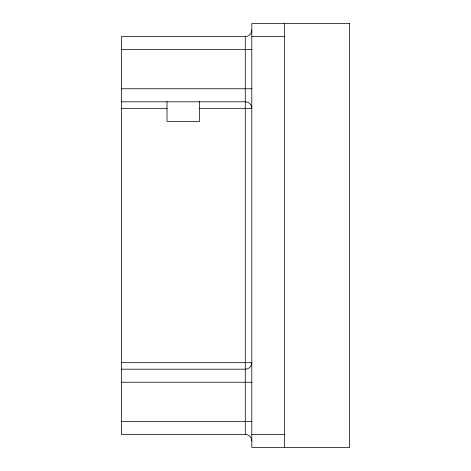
<?xml version="1.0" encoding="UTF-8"?>
<svg xmlns="http://www.w3.org/2000/svg" width="471" height="471" viewBox="0 0 471 471"><rect width="100%" height="100%" fill="white"/><g stroke="black" fill="none" stroke-linecap="round" stroke-linejoin="round"><path stroke-width="0.71" d="M251.802 30.073A6.523 6.523 0 0 1 245.285 36.591L121.371 36.591L121.371 434.409L245.285 434.409A6.523 6.523 0 0 1 251.802 440.927M251.802 36.591L284.413 36.591M121.371 49.638L251.802 49.638M121.371 88.766L251.802 88.766M121.371 101.807L245.285 101.807A6.523 6.523 0 0 1 251.802 108.33L199.633 108.33M121.371 108.33L167.022 108.33M121.371 362.67L251.802 362.67A6.523 6.523 0 0 1 245.285 369.193L121.371 369.193M121.371 382.234L251.802 382.234M121.371 421.362L251.802 421.362M251.802 434.409L284.413 434.409M284.413 23.55L284.413 447.45M245.285 36.591L245.285 434.409M199.633 101.536L199.633 121.371L167.022 121.371L167.022 101.536M349.629 23.55L251.802 23.55L251.802 447.45L349.629 447.45L349.629 23.55"/></g></svg>
